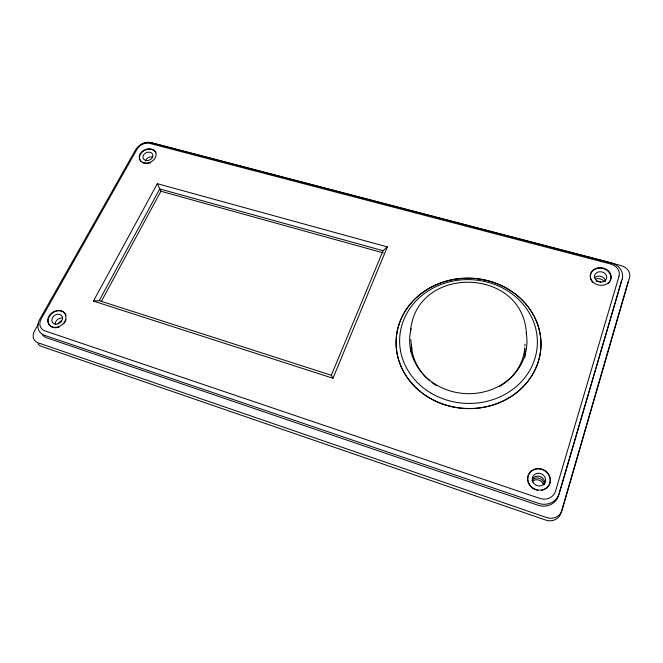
<?xml version="1.0" encoding="UTF-8"?>
<svg xmlns="http://www.w3.org/2000/svg" width="663" height="663" viewBox="0 0 663 663"><rect width="100%" height="100%" fill="white"/><g stroke="black" fill="none" stroke-linecap="round" stroke-linejoin="round"><path stroke-width="0.99" d="M410.472 331.881C415.245 264.396 523.438 266.335 526.422 333.912M628.002 282.115L561.047 512.83A12.688 11.685 32.6 0 1 545.707 520.074L41.678 346.451A10.567 8.553 -36.5 0 1 38.048 343.774M332.967 378.258L387.341 246.918L157.338 183.701L93.442 301.068L332.967 378.258L331.326 375.266L99.21 300.654L93.442 301.068M331.326 375.266L383.057 250.705L387.341 246.918M101.199 301.706L160.902 191.259L157.338 183.701M99.21 300.654L159.725 188.963L383.057 250.705M38.562 323.776L34.501 330.961A10.658 8.602 -36.4 0 0 38.123 342.829L546.585 517.546A12.812 11.793 32.1 0 0 562.083 510.237L629.535 277.698A11.47 9.564 10.9 0 0 621.132 265.614L150.244 142.545A9.489 7.351 -23.4 0 0 139.296 145.943M160.902 191.259L383.38 252.91M410.778 339.589L411.781 348.663M532.629 481.156A6.655 6.149 28.2 0 1 543.519 484.794M596.228 281.377A6.066 5.122 10.5 0 1 600.811 282.082M58.004 323.809A5.652 4.591 -35.3 0 1 61.211 320.933M595.531 279.156A6.1 5.147 10.3 0 1 603.844 281.377M532.008 480.634A6.696 6.182 27.9 0 1 539.45 478.296A6.696 6.182 27.9 0 1 544.24 484.719M477.509 278.858A72.449 65.165 2.8 0 1 532.596 374.479A72.449 65.165 2.8 0 1 414.242 386.098A72.449 65.165 2.8 0 1 442.909 282.256M443.887 281.941A72.449 65.165 2.8 0 1 475.62 278.651M526.215 333.075A58.675 52.725 2.6 0 1 466.379 393.631A58.675 52.725 2.6 0 1 411.11 328.674M410.969 351.929A57.043 51.573 3.3 0 1 411.483 345.39M524.723 348.166A57.043 51.573 3.3 0 1 524.831 357.722M524.798 348.067A56.786 51.092 2.8 0 1 499.612 386.388M436.61 385.7A56.786 51.092 2.8 0 1 431.994 382.559M429.657 380.695A56.786 51.092 2.8 0 1 411.466 344.868M524.972 344.205A56.786 51.092 2.8 0 1 524.922 346.136M150.551 162.642A8.735 6.796 -23.6 0 1 146.896 163.504M145.454 163.471A8.735 6.796 -23.6 0 1 142.255 162.46M140.821 161.283A8.735 6.796 -23.6 0 1 144.252 150.617A8.735 6.796 -23.6 0 1 155.938 152.929M66.01 319.682A9.672 7.815 -35.1 0 1 65.123 321.87M64.709 322.558A9.672 7.815 -35.1 0 1 63.698 323.867M59.629 326.818A9.672 7.815 -35.1 0 1 58.054 327.373M57.258 327.555A9.672 7.815 -35.1 0 1 53.388 327.505M52.684 327.307A9.672 7.815 -35.1 0 1 51.581 313.748A9.672 7.815 -35.1 0 1 65.952 315.397M590.211 276.496A10.442 8.776 10 0 1 604.482 268.963A10.442 8.776 10 0 1 608.079 283.466M592.705 282.272A10.442 8.776 10 0 1 590.261 277.258M529.049 484.214A11.478 10.591 27.1 0 1 534.37 469.528A11.478 10.591 27.1 0 1 549.635 476.805A11.478 10.591 27.1 0 1 541.704 490.247M537.768 490.272A11.478 10.591 27.1 0 1 529.563 485.043M621.504 280.457A15.348 12.879 10.5 0 1 621.156 282.106L558.536 495.46A16.956 15.647 29.1 0 1 537.875 505.181L47.048 337.923A14.238 11.511 -35.6 0 1 42.125 334.343M532.464 478.843A6.738 6.224 27.6 0 1 540.776 476.813A6.738 6.224 27.6 0 1 544.53 484.562M145.446 160.985A5.13 4.011 -23.6 0 1 152.54 157.056M55.186 324.016A5.685 4.608 -35.2 0 1 61.866 318.025M594.968 277.466A6.133 5.163 10.2 0 1 601.59 276.612A6.133 5.163 10.2 0 1 605.435 281.551M622.184 279.032L559.24 493.545A17.072 15.746 28.8 0 1 538.431 503.333L44.612 335.362A14.321 11.561 -35.5 0 1 39.681 319.467L135.509 149.946A12.862 9.986 -23.5 0 1 152.175 142.86L610.93 262.722A15.448 12.945 10.3 0 1 622.184 279.032M619.01 276.256L555.553 491.076A12.854 11.851 28.6 0 1 539.906 498.427L44.902 330.87A10.774 8.685 -35.4 0 1 41.181 318.92L137.282 148.761A9.68 7.5 -23.5 0 1 149.83 143.423L610.548 263.982A11.627 9.73 10.3 0 1 619.01 276.256M431.215 393.234A68.886 61.899 2.7 0 0 537.295 345.116A68.886 61.899 2.7 0 0 436.992 286.167A68.886 61.899 2.7 0 0 431.215 393.234M424.585 394.725A72.474 65.181 2.8 0 0 540.411 352.293A72.474 65.181 2.8 0 0 440.638 282.877A72.474 65.181 2.8 0 0 424.585 394.725M145.976 163.04A8.735 6.796 -23.6 0 0 155.697 152.449A8.735 6.796 -23.6 0 0 141.352 152.208A8.735 6.796 -23.6 0 0 145.976 163.04M146.896 160.587A5.171 4.028 -23.6 0 0 152.664 154.322A5.171 4.028 -23.6 0 0 144.169 154.164A5.171 4.028 -23.6 0 0 146.896 160.587M54.606 327.348A9.68 7.823 -35 0 0 65.62 315.008A9.68 7.823 -35 0 0 50.33 314.279A9.68 7.823 -35 0 0 54.606 327.348M55.849 324.248A5.735 4.633 -35.1 0 0 62.38 316.955A5.735 4.633 -35.1 0 0 53.33 316.508A5.735 4.633 -35.1 0 0 55.849 324.248M593.509 282.479A10.459 8.785 10 0 0 610.838 279.156A10.459 8.785 10 0 0 597.877 267.877A10.459 8.785 10 0 0 593.509 282.479M596.31 280.457A6.191 5.205 10 0 0 606.579 278.501A6.191 5.205 10 0 0 598.913 271.813A6.191 5.205 10 0 0 596.31 280.457M529.173 484.015A11.486 10.6 27.1 0 0 548.757 485.457A11.486 10.6 27.1 0 0 539.16 468.6A11.486 10.6 27.1 0 0 529.173 484.015M533.093 482.357A6.804 6.274 27.1 0 0 544.688 483.228A6.804 6.274 27.1 0 0 539.027 473.241A6.804 6.274 27.1 0 0 533.093 482.357"/></g></svg>
